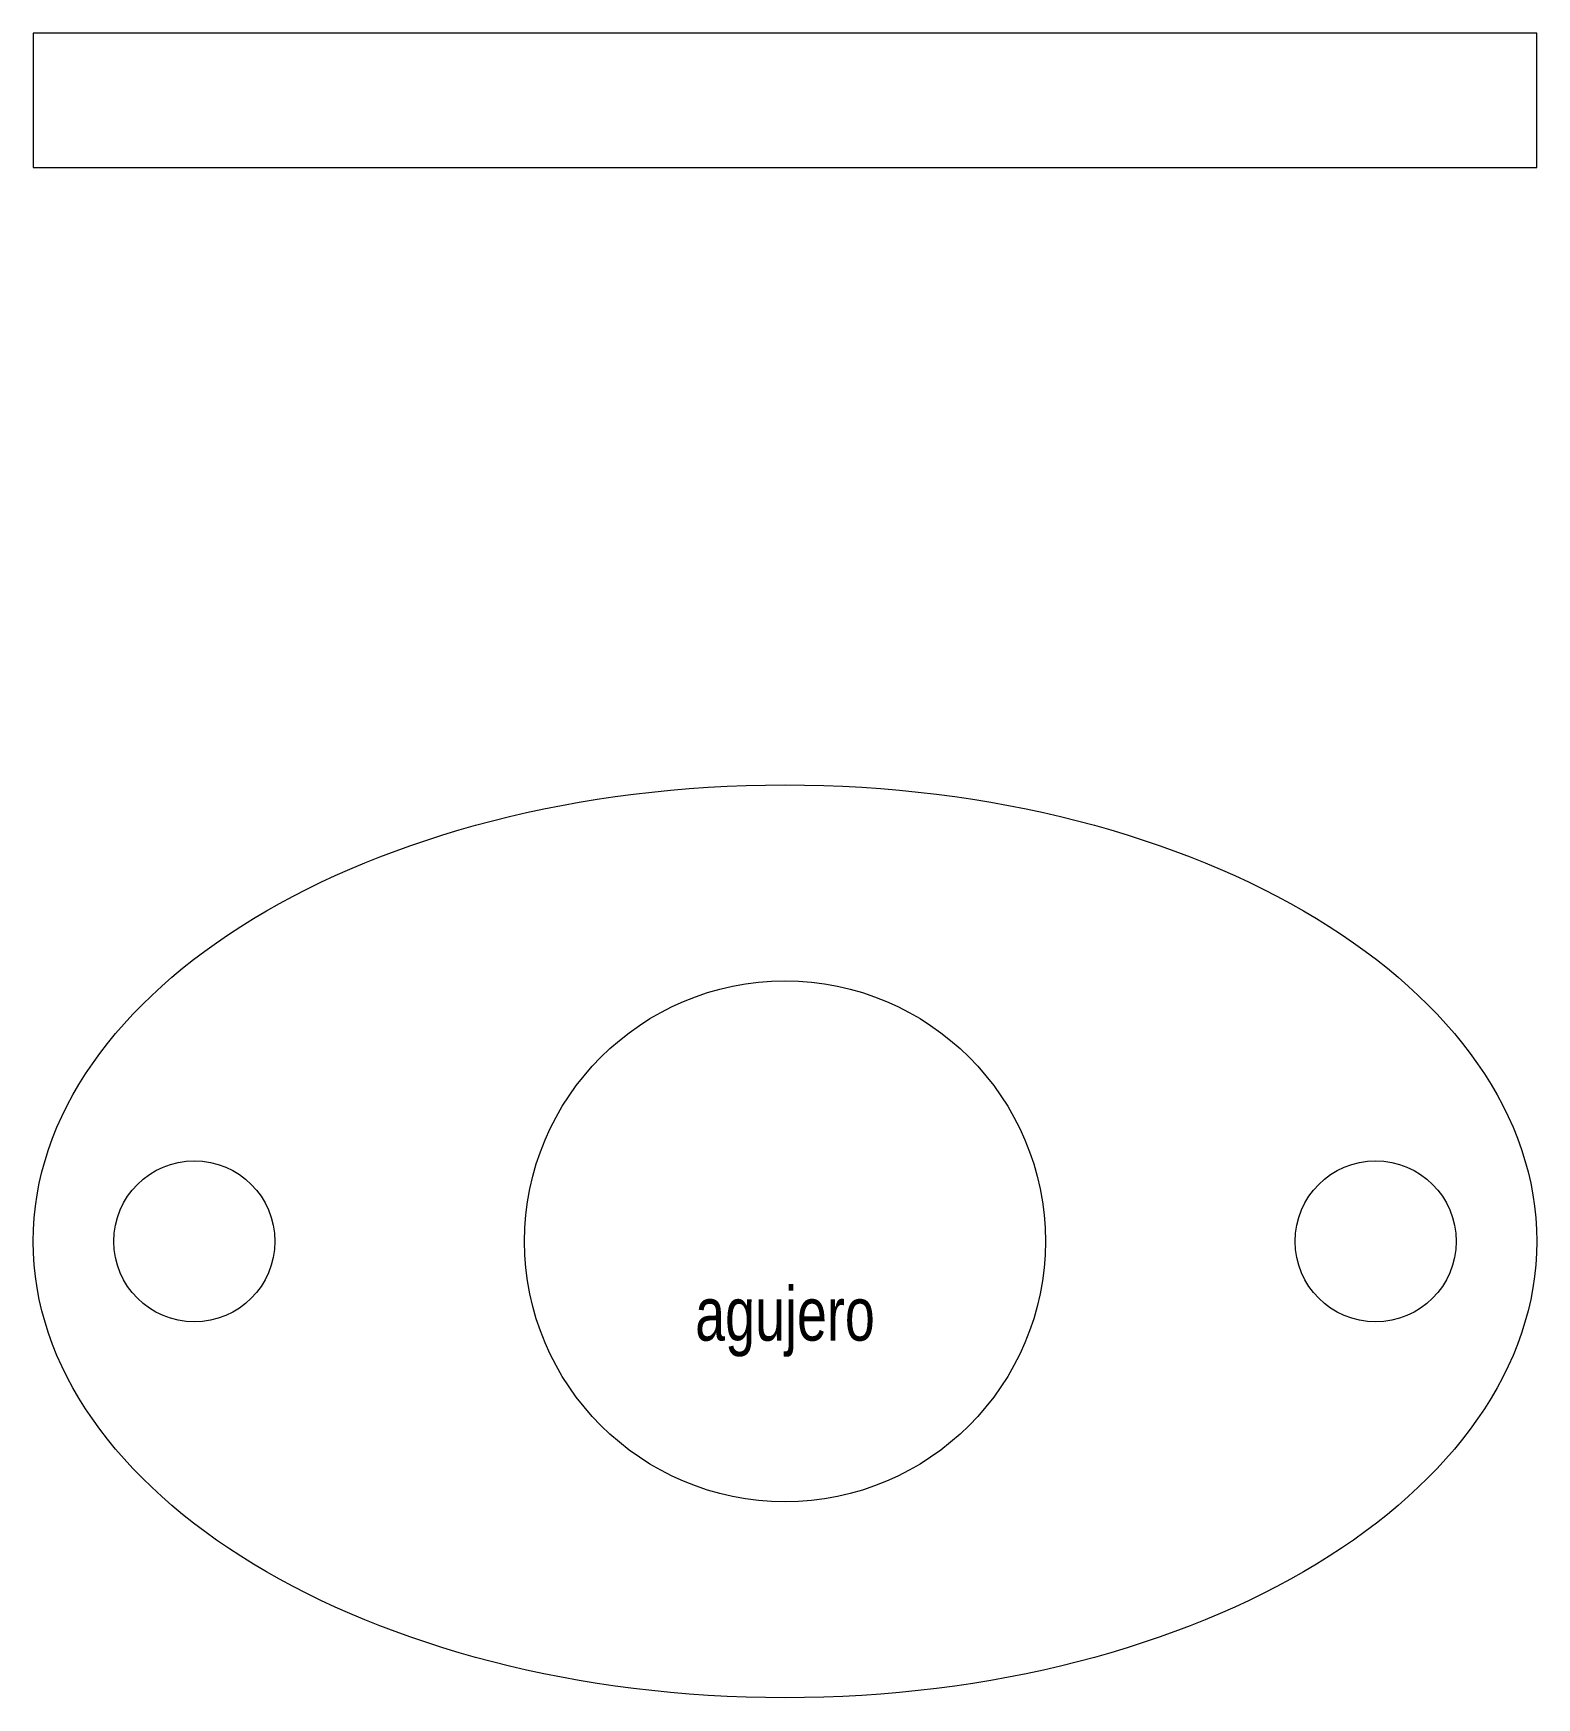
# Model space of a CAD drawing. Extents: x -28 to 28, y -17 to 45.
import ezdxf

# ---------------------------------------------------------------- set-up
doc = ezdxf.new("R2010")
doc.units = 0
for name, color, linetype, lineweight in [('inferior', 7, 'CONTINUOUS', 0), ('lateral', 7, 'CONTINUOUS', 0), ('medidas', 5, 'CONTINUOUS', 0)]:
    doc.layers.add(name, color=color, linetype=linetype, lineweight=lineweight)
doc.styles.get("Standard").update_dxf_attribs({"font": 'txt', "width": 0.75})

msp = doc.modelspace()

# ---------------------------------------------------------------- linework, layer by layer
at = {"layer": 'inferior'}
for centre, radius in [((0, 0), 9.7), ((-22, 0), 3), ((22, 0), 3)]:
    msp.add_circle(centre, radius, dxfattribs=at)
msp.add_ellipse((0, 0), major_axis=(-28, 0), ratio=0.607143, dxfattribs=at)
at = {"layer": 'lateral'}
for p, q in [((28, 45), (-28, 45)), ((-28, 45), (-28, 40)), ((28, 40), (28, 45)), ((-28, 40), (28, 40))]:
    msp.add_line(p, q, dxfattribs=at)

# ---------------------------------------------------------------- texts
at = {"layer": 'medidas', "insert": (0, -3), "char_height": 2, "width": 100, "attachment_point": 5}
msp.add_mtext('agujero', dxfattribs=at)

doc.saveas('drawing.dxf')
